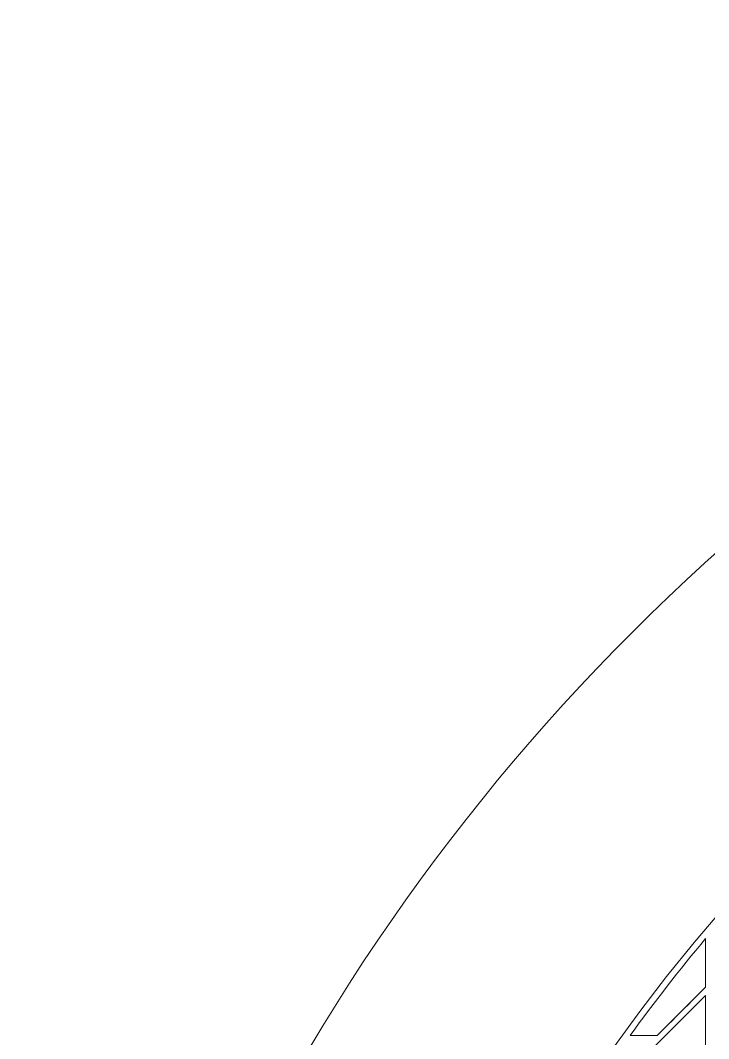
# Model space of a CAD drawing. Header units: inches. Extents: x 6.4 to 18.4, y 3.1 to 15.1.
# Drawn here: x 6.383 to 8.359, y 12.169 to 15.095 of the extents above; entities that cross this region are included whole.
import ezdxf

# ---------------------------------------------------------------- set-up
doc = ezdxf.new("R2010")
doc.units = ezdxf.units.IN
doc.header["$MEASUREMENT"] = 0
doc.layers.add('Design', color=7, linetype='Continuous', lineweight=0)

msp = doc.modelspace()

# ---------------------------------------------------------------- linework, layer by layer
at = {"layer": 'Design'}
for points, knots in [([(12.3829, 15.0948), (9.0691, 15.0948), (6.3829, 12.4085), (6.3829, 9.0948), (6.3829, 5.7811), (9.0691, 3.0948), (12.3829, 3.0948), (15.6966, 3.0948), (18.3829, 5.7811), (18.3829, 9.0948), (18.3829, 12.4085), (15.6966, 15.0948), (12.3829, 15.0948)], [0, 0, 0, 0, 1, 1, 1, 2, 2, 2, 3, 3, 3, 4, 4, 4, 4]), ([(12.3829, 14.3629), (9.4733, 14.3629), (7.1147, 12.0043), (7.1147, 9.0948), (7.1147, 6.1852), (9.4733, 3.8266), (12.3829, 3.8266), (15.2924, 3.8266), (17.651, 6.1852), (17.651, 9.0948), (17.651, 12.0043), (15.2924, 14.3629), (12.3829, 14.3629)], [0, 0, 0, 0, 1, 1, 1, 2, 2, 2, 3, 3, 3, 4, 4, 4, 4]), ([(8.3504, 12.4566), (8.3504, 12.4566), (8.3504, 12.3173), (8.3504, 12.3173), (8.3326, 12.2994), (8.2207, 12.1876), (8.2117, 12.1786), (8.2117, 12.1786), (8.1337, 12.1786), (8.1337, 12.1786), (8.2028, 12.2738), (8.2751, 12.3665), (8.3504, 12.4566)], [0, 0, 0, 0, 1, 1, 1, 2, 2, 2, 3, 3, 3, 4, 4, 4, 4]), ([(8.3504, 12.4566), (8.3504, 12.4566), (8.3504, 12.3173), (8.3504, 12.3173), (8.3322, 12.299), (8.2204, 12.1874), (8.2117, 12.1786), (8.2117, 12.1786), (8.1337, 12.1786), (8.1337, 12.1786), (8.2028, 12.2738), (8.2751, 12.3665), (8.3504, 12.4566)], [0, 0, 0, 0, 1, 1, 1, 2, 2, 2, 3, 3, 3, 4, 4, 4, 4]), ([(7.8768, 11.7901), (7.8918, 11.8151), (7.9069, 11.8401), (7.9223, 11.8648), (7.9223, 11.8648), (8.3504, 12.2929), (8.3504, 12.2929), (8.3504, 12.2929), (8.3504, 12.0628), (8.3504, 12.0628), (8.3504, 12.0628), (7.8768, 11.5892), (7.8768, 11.5892), (7.8768, 11.5892), (7.8768, 11.7901), (7.8768, 11.7901)], [0, 0, 0, 0, 1, 1, 1, 2, 2, 2, 3, 3, 3, 4, 4, 4, 5, 5, 5, 5])]:
    msp.add_open_spline(points, degree=3, knots=knots, dxfattribs=at)

doc.saveas('drawing.dxf')
